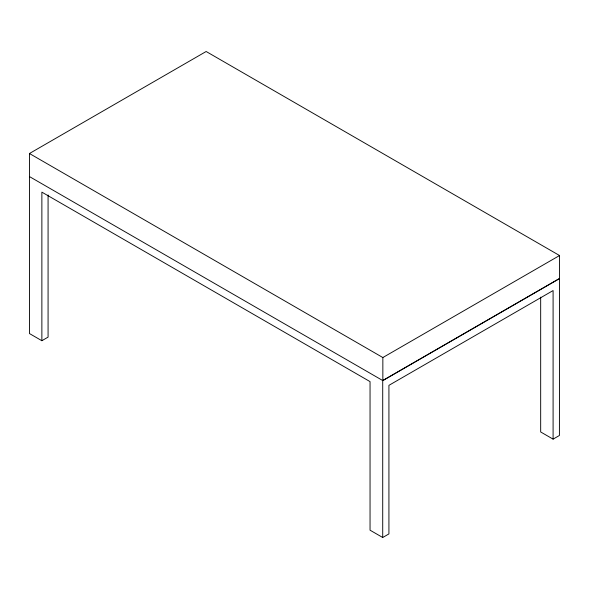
<?xml version="1.0" encoding="UTF-8"?>
<svg xmlns="http://www.w3.org/2000/svg" width="589" height="589" viewBox="0 0 589 589"><rect width="100%" height="100%" fill="white"/><g stroke="black" fill="none" stroke-linecap="round" stroke-linejoin="round"><path stroke-width="0.88" d="M48.077 194.974L48.077 337.129L41.871 340.714L29.45 333.543L29.45 153.515L206.15 51.501L559.55 255.53L559.55 278.59L382.85 380.604L29.45 176.575M29.45 153.515L382.85 357.545L559.55 255.53M559.417 278.516L382.717 380.531L382.717 537.499L388.924 533.914L388.924 385.346L553.093 290.561L553.093 439.136L559.417 435.485L559.55 278.59M553.093 439.136L540.673 431.965L540.673 297.151M382.717 537.499L370.047 530.188L370.047 381.613L41.871 192.139L41.871 340.714M382.85 357.545L382.85 380.604"/></g></svg>
